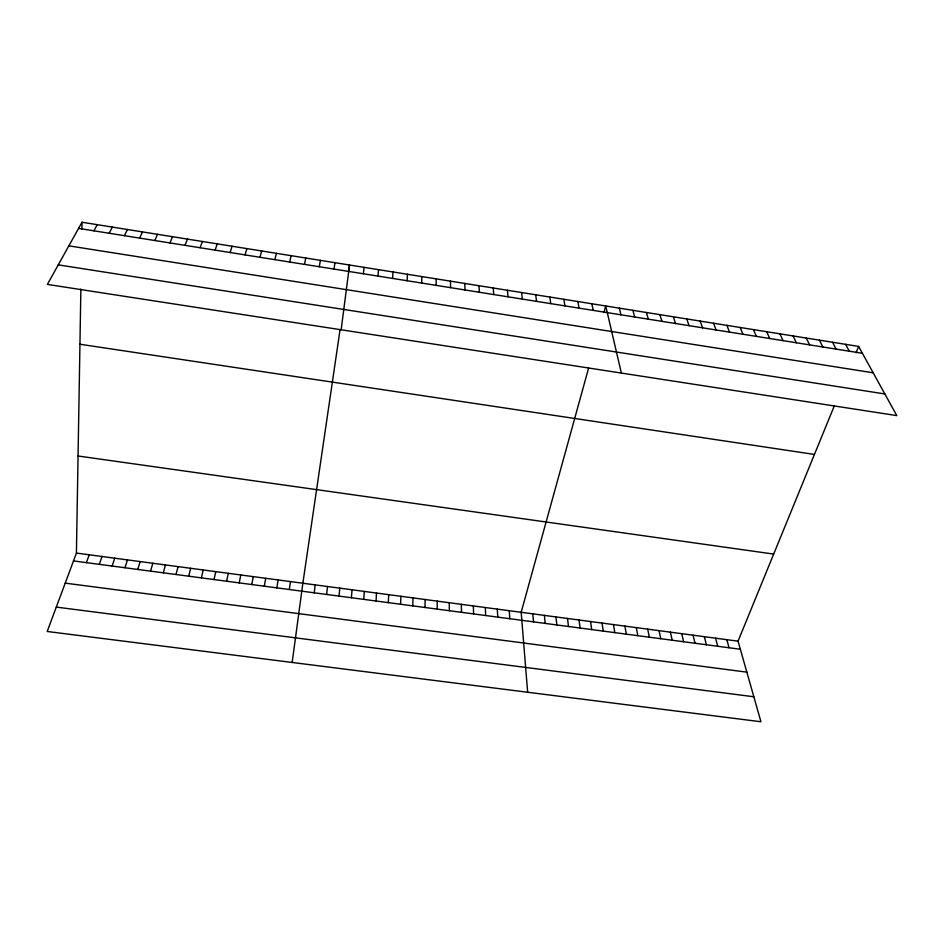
<?xml version="1.0" encoding="UTF-8"?>
<svg xmlns="http://www.w3.org/2000/svg" width="944" height="944" viewBox="0 0 944 944"><rect width="100%" height="100%" fill="white"/><g stroke="black" fill="none" stroke-linecap="round" stroke-linejoin="round"><path stroke-width="1.42" d="M437.202 609.104L437.214 601.116M436.152 285.359L436.163 278.869M425.024 607.499L425.119 599.511M834.272 405.967L738.055 641.177L760.935 721.759L47.2 631.477L76.417 553.09L80.877 289.088M81.892 229.392L82.01 222.241L858.627 346.424L896.8 415.608L47.377 284.404L82.01 222.241M421.661 283.047L421.815 276.58M412.811 605.871L413 597.894M400.575 604.254L400.87 596.278M407.147 280.734L407.43 274.279M388.314 602.638L388.704 594.661M376.031 601.009L376.514 593.044M392.586 278.409L393.011 271.966M363.723 599.369L364.301 591.416M378.001 276.085L378.556 269.654M351.38 597.741L352.065 589.788M339.026 596.101L339.793 588.147M363.369 273.76L364.065 267.341M326.636 594.46L327.509 586.519M314.222 592.82L315.202 584.879M341.15 329.786L349.54 265.016L348.537 271.872M292.168 662.464L302.859 583.239L340.064 329.633M289.324 589.516L290.492 581.587M334.011 269.075L334.978 262.692M276.84 587.864L278.114 579.935M264.32 586.212L265.701 578.283M319.284 266.727L320.382 260.355M251.788 584.548L253.252 576.631M304.511 264.379L305.75 258.019M239.221 582.885L240.791 574.967M226.631 581.209L228.306 573.315M289.702 262.019L291.094 255.671M214.017 579.545L215.787 571.639M201.367 577.87L203.243 569.975M274.869 259.647L276.391 253.322M188.706 576.194L190.676 568.3M259.989 257.287L261.653 250.962M176.009 574.507L178.086 566.624M588.619 368.018L521.171 612.302L527.661 692.247M603.936 312.57L605.741 305.986L621.353 373.057M163.288 572.819L165.471 564.949M245.074 254.904L246.88 248.602M150.533 571.132L152.834 563.261M137.765 569.444L140.16 561.574M230.124 252.52L232.082 246.231M124.962 567.745L127.464 559.886M112.135 566.046L114.743 558.187M215.138 250.136L217.238 243.859M99.285 564.347L101.987 556.488M86.4 562.636L89.22 554.789M200.116 247.741L202.358 241.487M185.059 245.346L187.443 239.092M169.955 242.938L172.492 236.708M856.043 352.737L858.627 346.424M154.828 240.519L157.506 234.313M139.653 238.1L142.473 231.905M124.443 235.681L127.416 229.498M109.197 233.251L112.324 227.079M93.916 230.82L97.185 224.66M56.286 607.098L753.843 696.766M65.219 583.132L746.846 672.152M73.49 560.925L740.344 649.26M76.417 553.09L738.055 641.177M78.057 455.999L773.679 554.081M79.945 344.241L814.436 454.442M58.257 264.863L884.847 393.955M68.865 245.841L873.176 372.797M78.588 228.377L862.415 353.292M845.588 344.348L849.258 351.192M832.514 342.259L836.077 349.091M819.416 340.159L822.861 346.991M806.282 338.058L809.622 344.879M793.125 335.958L796.347 342.766M779.945 333.846L783.036 340.642M766.729 331.733L769.702 338.518M753.477 329.609L756.345 336.394M740.202 327.497L742.952 334.259M726.892 325.361L729.523 332.111M713.558 323.226L716.071 329.975M700.188 321.09L702.584 327.816M686.784 318.954L689.061 325.668M673.355 316.806L675.515 323.509M659.891 314.647L661.933 321.338M646.404 312.488L648.316 319.166M726.833 639.678L729.051 647.773M632.881 310.328L634.675 316.995M715.587 638.179L717.723 646.262M704.33 636.681L706.372 644.764M619.335 308.169L620.999 314.824M693.049 635.182L695.008 643.253M681.745 633.672L683.621 641.755M670.417 632.173L672.211 640.244M591.794 303.756L593.221 310.387M659.065 630.663L660.776 638.722M647.702 629.141L649.319 637.212M577.811 301.525L579.109 308.145M636.303 627.63L637.837 635.69M624.893 626.108L626.344 634.167M563.804 299.283L564.96 305.891M613.458 624.586L614.815 632.633M602.001 623.064L603.275 631.111M549.75 297.041L550.789 303.626M590.519 621.53L591.711 629.577M535.673 294.788L536.581 301.36M579.014 619.996L580.112 628.043M567.497 618.462L568.5 626.497M521.56 292.522L522.327 299.095M555.945 616.928L556.866 624.963M544.381 615.394L545.207 623.418M507.412 290.268L508.049 296.817M532.782 613.848L533.525 621.872M493.228 288.003L493.747 294.54M509.253 610.709L509.807 618.721M479.009 285.725L479.399 292.251M497.299 609.116L497.771 617.128M485.334 607.523L485.7 615.535M464.767 283.448L465.014 289.961M473.333 605.93L473.617 613.93M461.321 604.325L461.51 612.326M450.477 281.159L450.595 287.66M449.273 602.732L449.368 610.721"/></g></svg>
